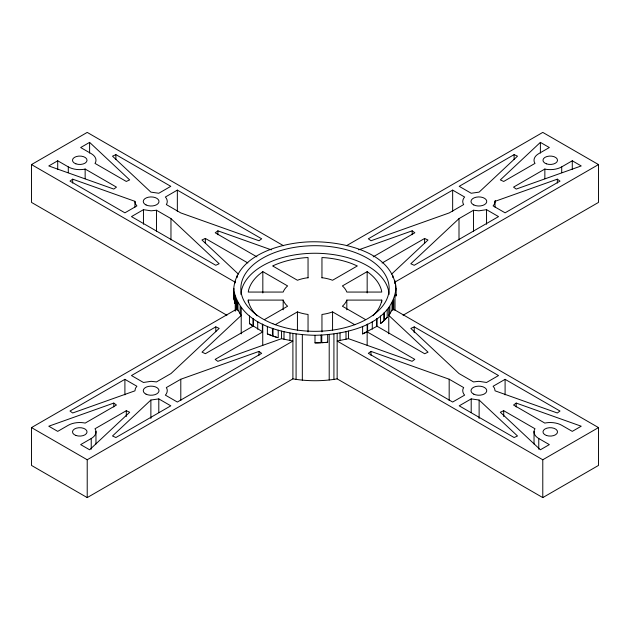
<?xml version="1.0" encoding="UTF-8"?>
<svg xmlns="http://www.w3.org/2000/svg" width="630" height="630" viewBox="0 0 630 630"><rect width="100%" height="100%" fill="white"/><g stroke="black" fill="none" stroke-linecap="round" stroke-linejoin="round"><path stroke-width="0.94" d="M233.982 288.509L234.218 299.581C227.422 258.434 277.027 243.054 308.936 241.873C341.877 240.566 399.522 252.276 396.018 296.076L396.065 294.533M396.018 288.509C391.537 325.19 345.579 334.632 315 335.286C284.925 334.688 242.637 325.986 234.218 292.013M365.518 319.567L342.397 306.219L343.586 305.101A32.579 18.805 0 0 0 346.823 300.093L381.756 300.093L381.3 302.447A67.205 38.8 0 0 1 372.936 315.74M134.938 201.324L135.458 203.892L136.899 205.9L124.905 212.822L70.001 181.117L72.678 179.164L134.938 201.324L134.938 207.144M362.62 326.348L362.62 333.916L377.039 326.245L424.659 353.729L428.046 352.178L388.773 315.394L392.884 308.834L392.884 301.266M387.19 309.747L387.19 317.315L384.276 320.308L384.276 312.74M384.276 320.308L387.19 317.315M383.914 313.086L383.914 320.654L380.544 323.568L380.544 316M150.877 400.034L112.502 435.984L115.888 437.527L170.793 405.83L158.799 398.9L150.877 400.034L150.877 418.47M391.639 274.074L427.99 240.014L424.604 238.471L382.087 263.017M459.002 218.618L410.815 263.757L414.201 265.301L498.535 216.602L486.549 209.68L478.871 210.83L473.516 210.239L459.002 218.618L459.002 239.959M540.39 142.372L500.322 179.912L503.701 181.456L535.027 163.375L534.571 162.69A16.223 9.363 0 0 1 538.768 153.641L549.336 147.538L540.39 142.372L540.39 153.051M380.544 323.568L383.914 320.654M271.365 249.874L217.901 230.84L215.224 232.793L256.89 256.851M370.983 351.398L368.314 353.351L452.655 402.042L464.641 395.12C462.719 393.183 461.971 389.883 463.68 387.592L449.174 379.221L370.983 351.398L370.983 355.281M516.206 403.074L513.537 405.027L544.856 423.108L546.045 422.848A16.223 9.363 0 0 1 561.708 425.266L572.284 431.369L581.222 426.211L516.206 403.074L516.206 406.956M262.828 271.632L258.922 274.688A67.205 38.8 0 0 0 248.7 289.705L248.244 292.06L283.177 292.06A32.579 18.805 0 0 1 286.414 287.059L287.603 285.933L262.828 271.632L262.828 292.981M226.926 315.276L31.5 202.411L31.5 164.572L87.216 132.402L283.508 245.724M57.716 160.784L48.778 165.95L113.794 189.079L116.463 187.134L85.145 169.045L83.955 169.312A16.223 9.363 0 0 1 68.292 166.887L57.716 160.784L57.716 169.517M89.61 142.372L80.664 147.538L91.232 153.641A16.223 9.363 0 0 1 95.429 162.69L94.972 163.375L126.284 181.448L129.67 179.904L89.61 142.372L89.61 153.051M143.451 209.68L131.465 216.602L215.775 265.285L219.153 263.734L170.966 218.594L156.484 210.239L151.129 210.83L143.451 209.68L143.451 224.241M177.345 190.11L165.359 197.032C167.281 198.97 168.029 202.269 166.32 204.561L180.826 212.94L259.017 240.762L261.686 238.809L177.345 190.11L177.345 211.459M392.884 308.834L598.5 427.589L598.5 465.428L542.784 497.598L337.152 378.874C322.536 381.37 307.519 381.308 292.903 378.89L87.216 497.598L31.5 465.428L31.5 427.589L237.132 308.865L237.132 301.298M346.445 245.716L542.784 132.402L598.5 164.572L598.5 202.411L403.066 315.244M124.905 379.339L70.001 411.036L72.671 412.989L134.938 390.836L135.458 388.261L136.899 386.261L124.905 379.339L124.905 394.86M215.799 326.86L131.465 375.551L143.451 382.473L151.129 381.323L156.484 381.922L170.998 373.543L219.185 328.403L215.799 326.86L215.799 331.711M452.655 190.11L368.337 238.794L371.015 240.747L449.206 212.924L463.68 204.561C461.971 202.269 462.719 198.97 464.641 197.032L452.655 190.11L452.655 211.459M514.111 154.626L459.207 186.33L471.201 193.252L479.123 192.119L517.498 156.169L514.111 154.626L514.111 159.484M253.016 318.623L253.016 326.19L205.396 353.682L202.009 352.139L241.219 315.417L237.132 308.865M264.49 319.567L287.603 306.219L286.414 305.101A32.579 18.805 0 0 1 283.177 300.093L248.244 300.093L248.244 302.03M373.204 256.827L414.847 232.769L412.177 230.816L358.62 249.866M180.794 379.236L166.32 387.592C168.029 389.883 167.281 393.183 165.359 395.12L177.345 402.042L261.663 353.367L258.985 351.414L180.794 379.236L180.794 400.585M91.232 438.512L80.664 444.615L89.61 449.781L129.678 412.248L126.299 410.705L94.972 428.786L95.429 429.471A16.223 9.363 0 0 1 91.232 438.512L91.232 449.19M275.145 324.765L297.431 311.897L299.376 312.582A32.579 18.805 0 0 0 308.046 314.449L308.046 331.916M367.164 271.64L342.397 285.933L343.586 287.059A32.579 18.805 0 0 1 346.823 292.06L381.756 292.06L381.457 290.304A67.205 38.8 0 0 0 367.558 271.892L367.164 271.64L367.164 292.989M544.856 169.045L513.544 187.126L516.222 189.079L581.222 165.95L572.284 160.784L561.708 166.887A16.223 9.363 0 0 1 546.045 169.312L544.856 169.045L544.856 178.755M31.5 427.589L87.216 459.758L292.903 341.043L281.539 338.672L217.823 361.344L215.153 359.384L262.741 331.892L249.456 323.568L249.456 316M394.569 282.311L598.5 164.572M471.201 398.9L459.207 405.83L514.111 437.527L517.498 435.984L479.123 400.034L471.201 398.9L471.201 412.492M505.095 379.339L493.101 386.261L494.542 388.261L495.062 390.828L557.322 412.989L559.999 411.036L505.095 379.339L505.095 394.86M362.62 333.916L367.156 331.868L414.776 359.36L412.099 361.313L348.492 338.68L337.152 341.035L542.784 459.758L598.5 427.589M115.888 154.626L112.502 156.169L150.877 192.119L158.799 193.252L170.793 186.33L115.888 154.626L115.888 159.477M247.866 262.962L205.341 238.431L201.954 239.975L238.368 274.082M414.225 326.875L410.847 328.419L459.034 373.566L473.516 381.922L478.871 381.323L486.549 382.473L498.535 375.551L414.225 326.875L414.225 332.695M503.716 410.705L500.33 412.248L540.39 449.781L549.336 444.615L538.768 438.512A16.223 9.363 0 0 1 534.571 429.471L535.027 428.786L503.716 410.705L503.716 416.532M495.062 201.324L557.33 179.164L559.999 181.117L505.095 212.822L493.101 205.9C496.59 202.136 494.652 195.654 495.062 207.144M113.778 403.074L48.778 426.211L57.716 431.369L68.292 425.266A16.223 9.363 0 0 1 83.955 422.848L85.145 423.108L116.455 405.027L113.778 403.074L113.778 406.956M354.855 324.765L332.569 311.897L330.624 312.582A32.579 18.805 0 0 1 321.954 314.449L321.954 331.916M327.671 334.711L327.671 342.279L326.135 342.468L321.765 342.681L321.765 335.113M321.765 342.681L327.671 342.279M321.064 335.144L321.064 342.712L317.677 342.885L315 342.854L315 335.286M315 342.854L321.064 342.712M273.026 328.506L273.026 336.073L278.216 337.751L278.216 330.183M272.428 328.301L272.428 335.869L267.38 333.916L267.38 326.348M273.026 336.073L276.783 337.381M267.38 333.916L272.428 335.869M31.5 164.572L235.423 282.334M249.456 323.568L253.016 326.19M234.982 295.824L234.982 303.392L234.281 299.982L234.281 292.414M234.281 299.982L234.982 303.392M248.244 300.093L248.543 301.849A67.205 38.8 0 0 0 257.127 315.803M233.982 296.076L234.218 299.581M572.284 160.784L572.284 169.517M561.708 166.887L561.708 172.707M557.33 179.164L557.33 183.046M542.784 459.758L542.784 497.598M538.768 438.512L538.768 449.19M534.035 431.4L534.035 444.016M486.549 209.68L486.549 224.241M479.123 400.034L479.123 418.47M473.516 210.239L473.516 231.588M449.174 379.221L449.174 400.57M424.604 238.471L424.604 243.322M412.177 230.816L412.177 234.699M395.719 284.602L395.719 288.39M395.018 281.193L395.018 283.083M395.018 295.824L395.018 310.322M394.758 280.311L394.758 283.209M393.781 299.431L393.781 310.055M392.868 275.719L392.868 277.609M392.049 302.959L392.049 310.535M389.852 306.408L389.852 313.976M388.773 307.826L388.773 333.829M381.756 300.093L381.756 302.03M377.039 318.678L377.039 326.245M376.606 318.882L376.606 326.458M372.291 321.584L372.291 329.151M367.613 324.08L367.613 331.648M367.156 324.3L367.156 345.453M348.492 331.104L348.492 338.68M346.823 300.093L346.823 309.795M346.004 331.726L346.004 339.294M340.035 332.994L340.035 340.562M337.152 333.467L337.152 378.874M333.916 333.995L333.916 379.402M332.569 311.897L332.569 330.333M329.207 334.554L329.207 379.969M321.954 277.917L321.954 257.536L326.033 257.804A67.205 38.8 0 0 1 352.044 263.702L357.336 265.954L332.569 280.255L330.624 279.578A32.579 18.805 0 0 0 321.954 277.704M308.046 277.917L308.046 257.536L305.007 257.709A67.205 38.8 0 0 0 273.113 265.734L272.672 265.962L297.431 280.255L299.376 279.578A32.579 18.805 0 0 1 308.046 277.704M302.329 334.711L302.329 380.118M297.431 311.897L297.431 330.333M296.084 333.995L296.084 379.402M292.903 333.475L292.903 378.89M289.965 332.994L289.965 340.562M283.996 331.726L283.996 339.294M283.177 300.093L283.177 309.795M281.539 331.104L281.539 338.672M262.741 324.324L262.741 345.476M262.387 324.08L262.387 331.648M258.985 351.414L258.985 355.296M257.709 321.584L257.709 329.151M253.394 318.882L253.394 326.458M241.219 307.842L241.219 333.853M240.148 306.408L240.148 313.976M237.951 302.959L237.951 310.535M237.116 275.751L237.116 277.641M236.218 299.431L236.218 310.055M235.242 296.706L235.242 311.204M234.982 281.193L234.982 283.122M217.901 230.84L217.901 234.722M205.341 238.431L205.341 243.282M170.966 218.594L170.966 239.943M158.799 398.9L158.799 412.492M156.484 210.239L156.484 231.588M126.299 410.705L126.299 416.524M95.965 431.4L95.965 444.016M87.216 459.758L87.216 497.598M85.145 169.045L85.145 178.755M72.678 179.164L72.678 183.046M68.292 166.887L68.292 172.707M240.896 294.399A74.159 42.816 0 0 1 315 253.26A74.159 42.816 0 0 1 389.104 294.399M272.995 323.796A74.159 42.816 0 0 0 388.93 291.871A74.159 42.816 0 0 0 283.075 249.866A74.159 42.816 0 0 0 272.995 323.796M75.868 163.816A7.276 4.205 0 0 0 87.034 160.437A7.276 4.205 0 0 0 76.38 156.539A7.276 4.205 0 0 0 75.868 163.816M146.05 204.947A7.883 4.552 0 0 0 158.886 202.269A7.883 4.552 0 0 0 148.452 197.19A7.883 4.552 0 0 0 146.05 204.947M75.868 435.44A7.276 4.205 0 0 0 87.034 432.062A7.276 4.205 0 0 0 76.38 428.172A7.276 4.205 0 0 0 75.868 435.44M146.05 394.167A7.883 4.552 0 0 0 158.886 391.49A7.883 4.552 0 0 0 148.452 386.411A7.883 4.552 0 0 0 146.05 394.167M546.352 435.44A7.276 4.205 0 0 0 557.511 432.062A7.276 4.205 0 0 0 546.864 428.172A7.276 4.205 0 0 0 546.352 435.44M473.791 394.167A7.883 4.552 0 0 0 486.628 391.49A7.883 4.552 0 0 0 476.193 386.411A7.883 4.552 0 0 0 473.791 394.167M546.352 163.816A7.276 4.205 0 0 0 557.511 160.437A7.276 4.205 0 0 0 546.864 156.539A7.276 4.205 0 0 0 546.352 163.816M473.791 204.947A7.883 4.552 0 0 0 486.628 202.269A7.883 4.552 0 0 0 476.193 197.19A7.883 4.552 0 0 0 473.791 204.947"/></g></svg>
